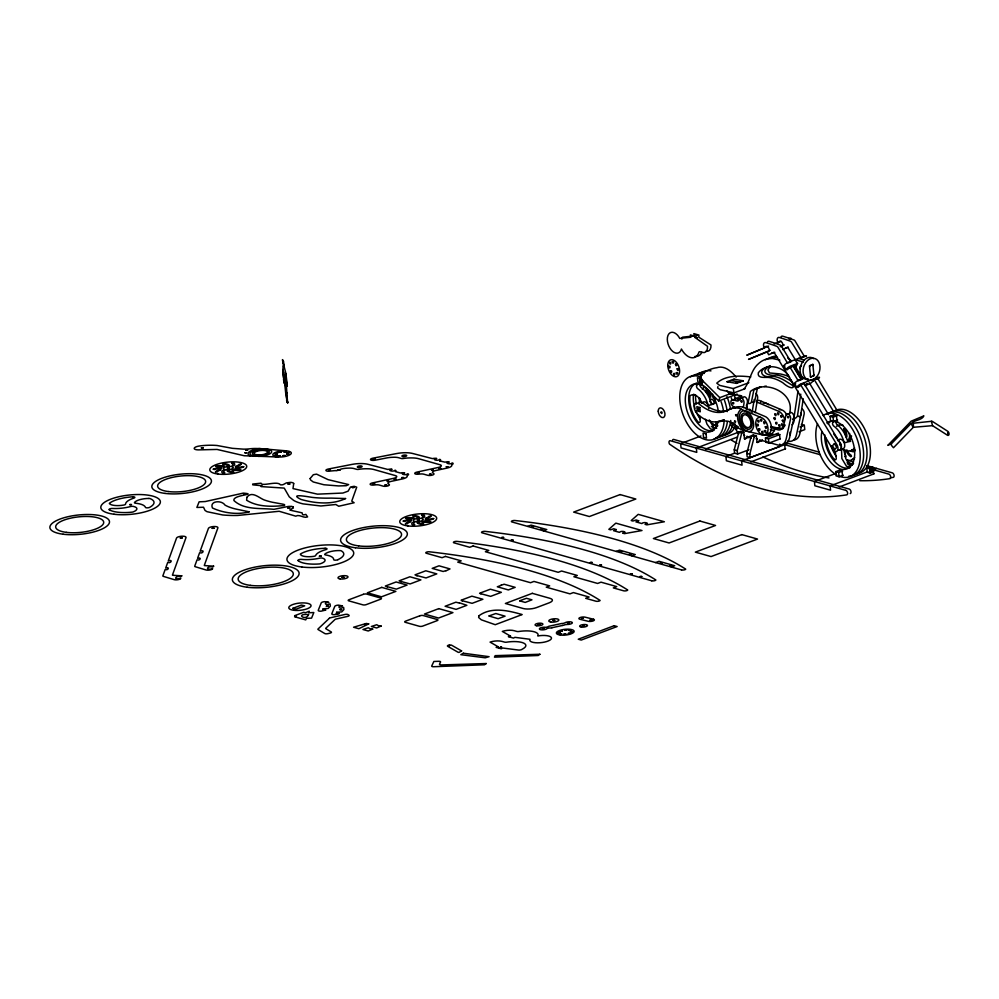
<?xml version="1.0" encoding="UTF-8"?>
<svg xmlns="http://www.w3.org/2000/svg" width="999" height="999" viewBox="0 0 999 999"><rect width="100%" height="100%" fill="white"/><g stroke="black" fill="none" stroke-linecap="round" stroke-linejoin="round"><path stroke-width="1.5" d="M283.641 364.598L282.729 360.951L284.003 367.57L283.566 361.401L282.467 359.615L282.617 361.064M286.626 400.512L286.738 399.45L287.712 403.034L286.076 396.528L283.216 370.08M387.412 586.725L396.328 589.135L407.105 585.077L396.103 581.967L385.339 586.026L387.3 586.975M401.211 581.53L410.127 583.94L420.904 579.882L409.902 576.773L399.138 580.831L401.099 581.78M416.995 575.874L415.035 574.837L425.811 570.779L436.8 573.888L426.036 577.946L417.107 575.624M459.303 603.059L455.869 602.197L450.549 604.208A1.973 0.637 -5.8 0 1 450.224 604.32L445.104 606.256L456.093 609.365L461.251 607.442A1.973 0.637 -5.8 0 1 461.538 607.317L466.87 605.307L459.415 602.809M462.3 601.036L461.126 600.224L466.246 598.276A1.973 0.637 -5.8 0 0 466.57 598.164L471.903 596.166L482.892 599.275L477.559 601.273A1.973 0.637 -5.8 0 0 477.272 601.398L472.115 603.334L462.412 600.774M480.894 593.731L490.609 596.366L495.754 594.43A1.973 0.637 -5.8 0 1 496.053 594.318L501.373 592.307L490.384 589.198L485.052 591.208A1.973 0.637 -5.8 0 1 484.727 591.321L479.607 593.256L480.844 593.893M838.648 450.162A4.795 2.872 69.4 0 0 841.27 448.364A4.795 2.872 69.4 0 0 840.296 443.369L803.945 383.329L800.536 384.615L799.387 386.101L798.738 385.676M285.427 374.213L287 386.288L287.262 385.452M715.534 398.613L713.623 404.033L709.24 405.282A2.398 1.436 69.4 0 1 707.529 403.259A20.255 12.138 69.4 0 0 697.839 388.798A2.398 1.436 69.4 0 1 696.54 386.426A2.398 1.436 69.4 0 1 697.302 384.528M851.573 435.964L849.649 441.371L845.266 442.632A2.398 1.436 69.4 0 1 843.556 440.609A20.255 12.138 69.4 0 0 833.865 426.136A2.398 1.436 69.4 0 1 832.567 423.776A2.398 1.436 69.4 0 1 833.328 421.865A23.514 14.086 69.4 0 1 837.649 421.578M714.297 398.064L713.573 398.551L713.024 397.402A7.867 4.708 69.4 0 0 712.599 394.218M846.066 449.987L846.165 450.724A9.778 5.857 69.4 0 0 850.811 456.743L851.51 456.218L850.948 455.082A7.867 4.708 69.4 0 1 847.202 450.249L847.115 450.062M287.175 386.201L286.701 383.179M844.654 450.162L845.778 458.716L849.774 464.797A2.398 1.436 69.4 0 0 850.886 465.272A23.514 14.086 69.4 0 0 852.284 465.034M287.163 385.239L286.925 386.138M737.15 394.068L718.731 401.011L701.91 384.39C693.943 374.9 709.727 368.581 716.745 367.719C724.6 365.06 731.63 371.578 736.176 377.135M700.998 375.424L701.086 378.221L702.959 381.044L719.779 397.664L718.731 401.011M798.026 390.996L793.98 417.619L792.632 419.293M800.761 394.143L797.389 416.346L795.704 418.032M803.271 398.776L800.674 415.484L799.462 416.72L797.627 415.971M789.285 414.135C796.253 393.306 765.721 378.958 750.424 391.446L748.026 403.234A5.007 2.997 69.4 0 1 747.277 404.383L746.59 404.77M743.281 407.642L744.005 403.309A3.596 2.148 69.4 0 0 742.382 398.763A3.596 2.148 69.4 0 0 739.485 399.188L738.985 400.149A4.795 2.872 69.4 0 1 736.837 400.911L732.966 399.8A3.609 2.16 69.4 0 0 730.918 401.998A3.609 2.16 69.4 0 0 732.891 406.218L734.465 407.355A4.795 2.872 69.4 0 1 735.077 407.879M746.216 409.24L747.414 402.023A3.596 2.148 69.4 0 0 745.791 397.477A3.596 2.148 69.4 0 0 742.894 397.902L742.732 398.251M752.072 412.45L754.233 399.45M755.244 412.612L757.642 398.164A3.596 2.148 69.4 0 0 755.793 393.431M286.663 400.686L287.325 402.21M794.667 418.131L794.08 420.841A11.576 6.943 69.4 0 1 792.02 424.8M748.963 449.737L737.574 454.033L734.59 453.184L734.253 449.812L738.748 432.18L740.821 431.406M737.574 454.033L737.225 450.649L741.733 433.029L743.793 432.242L744.467 438.848L747.876 437.562A3.596 2.148 69.4 0 0 749.787 436.313M779.794 444.068L780.032 446.316L750.137 457.579L747.152 456.743L746.802 453.359L751.31 435.739L753.371 434.952M750.137 457.579L749.787 454.208L754.295 436.575L756.355 435.801L757.03 442.395L760.439 441.108A3.596 2.148 69.4 0 0 762.349 439.86M286.588 400.112L287.587 401.898L286.688 392.445M699.762 380.132L701.66 374.213M700.037 381.568L701.086 378.221M700.761 383.004L701.81 379.67M701.91 384.39L702.959 381.044M445.954 570.854L450 568.918L439.011 565.809L432.192 568.381L443.181 571.49L445.941 570.616M501.173 585.252L504.12 584.228L515.172 587.35L511.788 588.598A1.973 0.637 -5.8 0 0 511.5 588.723L508.341 589.922L497.302 586.788L500.674 585.539A1.973 0.637 -5.8 0 0 500.961 585.414L501.161 585.014M810.464 375.911L810.526 376.985L811.463 376.685M812.961 365.584L812.849 364.46L811.962 364.797M849.649 433.404L849.487 434.103A7.867 4.708 69.4 0 1 848.526 439.435L849.537 440.971A9.778 5.857 69.4 0 0 850.873 436.301M283.654 365.684C281.156 368.281 285.789 389.51 283.753 381.206M717.931 386.513L717.619 387.937L720.279 389.71L733.953 392.894L745.279 388.611M562.325 625.474L563.886 625.174A2.398 0.774 -5.8 0 0 564.76 624.725L567.082 624.45A3.959 1.286 -5.8 0 0 572.052 623.276A3.959 1.286 -5.8 0 0 570.104 621.803A3.959 1.286 -5.8 0 0 564.947 622.827L563.099 623.463A2.398 0.774 -5.8 0 0 561.263 623.576L549.2 626.186A2.398 0.774 -5.8 0 0 548.014 626.785L545.916 627.347A3.959 1.286 -5.8 0 0 539.897 628.221A3.959 1.286 -5.8 0 0 542.095 629.882A3.959 1.286 -5.8 0 0 547.227 628.346L549.562 627.959A2.398 0.774 -5.8 0 0 551.71 627.834L551.935 627.759M699.962 378.771L700.611 377.56M551.947 627.722L562.325 625.499M733.104 379.545L734.752 379.345M737.337 383.104L735.714 383.254M891.358 443.806L891.42 445.367L893.481 447.739L913.348 427.285L913.411 423.214L931.355 421.303A2.398 1.436 69.4 0 1 932.454 421.453L947.714 431.268A2.273 1.361 69.4 0 1 949.038 434.178A2.273 1.361 69.4 0 1 947.364 435.177L932.542 425.661L913.348 427.285C906.755 419.73 921.528 421.84 923.85 415.871L911.163 421.191L887.811 445.367L891.358 443.806L911.113 423.451M795.029 367.357L796.802 365.384L793.393 366.67L800.299 378.072M803.945 383.329L799.675 385.577M836.975 410.214L817.582 378.184L814.173 379.47L813.024 380.956L812.212 380.057M816.72 379.158L817.582 378.184M789.235 368.007L787.237 369.755L786.026 369.53L783.74 365.759L784.764 364.635A3.209 0.762 -31.1 0 1 788.76 362.113L804.869 356.044A3.209 0.762 -31.1 0 1 806.118 356.581M786.026 369.53L787.037 368.406A3.209 0.762 -31.1 0 1 791.046 365.884L797.751 363.349M788.436 368.144L793.218 365.609L801.66 379.545L798.251 380.831L789.809 366.895M789.135 367.644L793.218 365.609M799.949 385.726L797.951 387.475L796.727 387.25L794.455 383.491L795.466 382.355A3.209 0.762 -31.1 0 1 799.475 379.832L803.508 378.321M796.727 387.25L797.751 386.126A3.209 0.762 -31.1 0 1 801.76 383.604L817.869 377.535A3.209 0.762 -31.1 0 1 819.105 378.084L818.094 379.208M854.657 451.411L854.457 451.56A9.778 5.857 69.4 0 1 850.436 450.736M770.329 366.458L767.919 369.93L769.467 372.939L779.894 373.901A78.234 46.878 69.4 0 1 787.974 376.198M757.492 439.023L756.143 438.786M287.225 401.81L285.539 384.677M760.501 402.26L761.675 401.411M758.141 388.087L757.242 388.873L754.844 400.674A5.007 2.997 69.4 0 1 754.095 401.81L753.009 402.235A4.97 2.972 69.4 0 1 752.16 402.073M795.778 366.258L794.967 367.033L795.778 366.783M769.929 366.009C758.453 372.127 768.993 376.536 776.498 375A55.494 33.254 69.4 0 1 789.847 380.319L792.557 382.13M780.656 346.616C785.726 346.965 780.768 337.337 778.009 342.857A3.821 2.285 69.4 0 1 777.259 338.898A3.821 2.285 69.4 0 1 779.345 337.487A327.098 196.004 69.4 0 1 790.521 341.246A2.398 1.436 69.4 0 1 791.683 342.32L801.173 357.992L804.582 356.705L795.092 341.034A2.398 1.436 69.4 0 0 793.93 339.96A327.098 196.004 69.4 0 0 782.754 336.201A3.821 2.285 69.4 0 0 780.756 337.325M774.774 352.322L771.615 353.122M782.679 349.613L787.324 347.327A2.398 1.436 69.4 0 1 787.574 347.24A2.398 1.436 69.4 0 1 788.223 348.014L795.491 360.027M788.411 347.177L785.414 348.151M791.52 367.12L792.557 366.358M805.157 385.726L810.813 383.191L813.586 380.594M789.198 339.235L791.096 338.336L788.785 338.449M761.138 349.338L746.777 355.194L768.606 346.041M758.803 387.724L760.763 386.975M761.588 349.151L762.836 348.651M774.2 343.931L781.193 341.296M770.366 350.237L748.526 359.39L767.332 351.823M780.144 346.541L784.34 344.967M750.798 376.935C739.51 375.599 725.586 375.112 716.77 383.141L719.617 385.377L733.291 388.549L748.875 382.679M719.779 397.664L731.106 393.394M726.66 390.746L729.832 393.881L732.105 393.032M717.757 421.94L720.042 421.079M719.804 421.491L724.2 419.88M700.961 435.976L680.631 443.643L681.068 447.927L696.765 452.372L696.328 448.089L738.448 432.217M705.481 449.088L737.437 437.038M527.672 526.398L531.081 525.112L546.778 529.557L543.369 530.844M780.369 438.798L768.88 443.119L765.896 442.282L765.459 437.999L778.383 433.129M765.459 437.999L768.443 438.836L779.932 434.515M800.024 426.935L804.332 425.312L804.769 429.595L799.025 431.755M837.587 419.942L833.491 421.491L830.506 420.641L830.082 416.358L834.165 414.822M734.64 453.171L725.923 456.456L726.36 460.739L742.057 465.184L741.62 460.889L788.099 443.381M830.082 416.358L833.054 417.207L837.15 415.659M750.773 461.9L785.626 448.763M616.171 551.423L619.58 550.137L635.277 554.582L631.868 555.869M843.206 475.237L839.11 476.785L836.126 475.936L835.688 471.653L839.784 470.117M836.2 473.276L814.422 481.481L814.859 485.764L830.556 490.209L830.119 485.926L867.881 471.69M835.688 471.653L838.673 472.502L842.769 470.954M866.807 467.957L870.216 466.67L873.201 467.52L873.626 471.803L870.216 473.089L867.232 472.24L866.807 467.957L869.779 468.806L873.201 467.52M872.239 470.054L876.598 468.406M870.004 470.941L873.413 469.655M839.272 486.925L874.125 473.788M655.594 562.574L659.003 561.288L674.712 565.734L671.303 567.02M757.354 388.261L753.833 390.159L751.435 401.96A5.007 2.997 69.4 0 1 750.686 403.097L749.6 403.521A4.97 2.972 69.4 0 1 748.326 403.159M741.221 409.128C734.477 414.335 738.261 425.337 743.431 430.457L762.774 434.977A9.291 5.569 69.4 0 0 767.981 427.947A9.291 5.569 69.4 0 0 761.001 417.482L745.416 410.889M723.214 420.204L721.178 420.654M770.129 365.996C756.38 369.505 761.038 378.983 773.089 376.286A55.494 33.254 69.4 0 1 786.438 381.606L793.868 386.263M744.705 435.626L743.793 435.239M758.653 387.812L760.102 387.45M744.093 388.961C750.137 381.606 750.724 370.03 758.628 363.561A50.05 29.995 69.4 0 1 762 361.039A53.983 32.355 69.4 0 1 767.244 358.928A53.983 32.355 69.4 0 1 770.654 357.642L777.484 357.367M764.16 386.438L766.258 386.064M734.003 408.104L734.927 408.029A48.589 29.121 69.4 0 1 739.235 408.266L748.239 412.45A10.914 6.543 69.4 0 1 753.683 424.175A10.914 6.543 69.4 0 1 748.888 431.63L746.103 430.844A10.914 6.543 69.4 0 1 739.322 419.143A10.914 6.543 69.4 0 1 744.055 410.701L745.092 410.839M775.811 356.081L774.063 356.356A53.983 32.355 69.4 0 0 770.554 357.567A50.05 29.995 69.4 0 0 768.818 358.466M728.071 381.431L727.197 381.743L727.959 381.905M742.394 381.168L743.281 380.806L742.507 380.694M284.49 450.761L286.176 450.824L260.227 448.601C256.431 448.314 242.857 452.048 250.137 456.118M850.624 441.421L848.675 441.346A2.398 1.436 69.4 0 1 846.965 439.323A20.255 12.138 69.4 0 0 837.274 424.862A2.398 1.436 69.4 0 1 836.263 420.941M260.227 448.601L256.069 448.501A15.822 5.12 -5.8 0 0 249.538 448.838A15.297 4.958 -5.8 0 1 243.169 449.125L232.392 448.326L217.07 445.492A30.245 9.79 -5.8 0 0 200.961 445.779L198.227 446.216A5.957 1.936 -5.8 0 0 194.243 448.663A5.957 1.936 -5.8 0 0 199.725 449.85L217.033 449.438L244.243 455.744L277.984 456.993M801.498 365.684L799.774 367.22L799.962 368.643M256.031 456.306L254.233 456.106A10.914 3.534 -5.8 0 1 255.432 450.099A10.914 3.534 -5.8 0 1 271.616 451.248A10.914 3.534 -5.8 0 1 258.029 456.368M729.832 393.881L740.796 395.629A2.697 1.623 69.4 0 1 741.533 396.853L741.77 397.839M291.621 506.468L289.86 506.368A5.007 1.623 -5.8 0 0 287.862 506.53L273.926 509.328C260.639 507.892 244.555 510.314 233.966 500.599C232.043 494.78 258.691 494.455 243.269 493.119L205.27 501.548L199.126 501.835L196.865 507.455L203.521 507.242L205.032 510.439L207.005 511.688L222.652 514.96A53.983 17.483 -5.8 0 0 231.219 515.447A50.05 16.209 -5.8 0 0 237.799 515.434L279.146 511.276L295.754 516.158C299.525 513.873 303.634 518.643 307.63 516.895L305.831 514.398C302.959 515.134 302.472 515.209 302.135 512.862L289.935 510.127A2.697 0.874 -5.8 0 1 290.122 509.64L293.344 508.029L292.894 506.83M765.546 403.134L764.51 402.984A10.914 6.543 69.4 0 0 763.224 403.196M713.648 404.133L712.649 403.996A2.398 1.436 69.4 0 1 710.938 401.973A20.255 12.138 69.4 0 0 701.248 387.512A2.398 1.436 69.4 0 1 699.962 384.265M781.106 409.715L780.281 409.602A9.291 5.569 69.4 0 0 779.195 409.777M760.651 417.432L759.827 417.307A9.291 5.569 69.4 0 0 755.793 424.513A9.291 5.569 69.4 0 0 761.575 434.478L762.175 434.727M749.924 411.014C751.423 411.226 749.262 407.654 749.238 410.114M730.594 380.494L739.872 382.105M783.74 365.759L784.964 365.984M794.455 383.491L795.679 383.703M737.412 428.309L733.503 427.485A3.596 2.148 69.4 0 1 730.706 422.315M770.916 426.486L778.333 428.209M810.326 365.422L809.552 366.87M798.526 358.429L804.083 360.002M803.458 362.075L795.117 359.715L797.402 363.648L795.104 366.034L802.834 378.821M833.491 415.072L836.475 415.921L836.9 420.204M801.348 424.463L804.332 425.312M770.928 427.472L776.635 429.095M770.379 429.57L774.662 430.781M776.585 433.803L779.57 434.64L780.007 438.923M766.408 432.942L769.267 433.753A14.111 8.454 69.4 0 0 772.826 433.828M762.999 434.228L765.858 435.04A14.111 8.454 69.4 0 0 770.941 434.328A16.246 9.728 69.4 0 0 773.638 431.343A14.086 8.442 69.4 0 0 774.275 429.795A2.16 1.286 69.4 0 1 775.399 429.095L777.996 429.832A8.891 5.332 69.4 0 0 781.792 428.658A11.576 6.943 69.4 0 0 783.853 424.7L785.926 415.222A3.596 2.148 69.4 0 1 788.848 414.335A3.596 2.148 69.4 0 1 790.521 419.13L786.225 438.711A15.734 9.428 69.4 0 1 777.672 444.955L759.727 439.872L758.94 441.146A3.596 2.148 69.4 0 1 757.03 442.395M734.24 428.146L737.1 428.958M785.251 442.569L819.305 452.197M847.527 460.189L853.471 461.863M866.608 465.584L892.282 472.839A2.398 1.436 69.4 0 1 894.018 475.112A2.398 1.436 69.4 0 1 893.293 477.36A466.87 279.77 69.4 0 1 890.346 477.772M740.671 431.456L743.793 432.242M753.234 435.015L756.355 435.801M717.831 425.761L713.436 424.513A2.398 1.436 69.4 0 0 712.824 424.525M820.341 454.745L784.69 444.667L785.127 448.951M847.09 462.312L853.034 463.986M738.748 432.18L741.733 433.029M751.31 435.739L754.295 436.575M839.098 470.367L842.082 471.216L842.519 475.499M734.253 449.812L737.225 450.649M746.802 453.359L749.787 454.208M740.259 399.625L736.375 398.526A3.609 2.16 69.4 0 0 734.39 400.087M779.844 360.139L772.414 358.491L767.244 358.928A50.05 29.995 69.4 0 0 765.409 359.752M765.883 403.184L767.294 403.771M756.28 401.848L778.046 411.051A9.291 5.569 69.4 0 1 784.739 419.78M743.468 430.494L740.534 429.17A15.822 9.478 69.4 0 1 736.238 425.949A15.297 9.166 69.4 0 0 732.03 422.889C725.474 418.618 718.568 423.027 711.738 421.665A39.023 23.377 69.4 0 1 697.577 414.11L695.828 411.988A5.957 3.571 69.4 0 1 694.63 404.77A5.957 3.571 69.4 0 1 699.163 404.046A58.292 34.928 69.4 0 0 703.608 407.355A49.888 29.895 69.4 0 0 729.295 409.215A48.589 29.121 69.4 0 1 734.09 408.079M787.736 358.067L791.495 360.864M813.099 376.074L813.873 374.625M767.669 404.033L768.693 404.745M284.166 367.495L283.216 365.834M833.778 434.115L837.437 439.135M284.053 379.795L286.363 383.129L285.214 372.215M737.712 426.348C735.576 425.324 738.024 429.67 738.036 426.998M285.402 374.2L286.039 373.926L284.153 366.633M283.941 380.082L282.729 370.567M284.166 383.017L283.504 379.433M844.879 456.555L845.778 456.93L845.728 455.681A7.867 4.708 69.4 0 1 844.093 450.961M789.66 377.585C784.24 366.396 766.27 362.287 758.328 372.777C756.93 379.158 766.058 376.798 769.68 377.572A55.494 33.254 69.4 0 1 783.016 382.892C789.635 388.861 797.864 390.946 790.721 379.508M814.173 379.47L833.566 411.501M809.227 382.717L828.621 414.747M800.536 384.615L836.887 444.655A4.795 2.872 69.4 0 1 837.237 450.936A4.795 2.872 69.4 0 1 832.754 449.25L774.587 353.159A2.398 1.436 69.4 0 0 773.938 352.385A2.398 1.436 69.4 0 0 773.688 352.46L768.718 354.782L767.02 351.748C772.127 352.098 767.145 342.482 764.372 348.002A3.821 2.285 69.4 0 1 763.611 344.043A3.821 2.285 69.4 0 1 765.709 342.62A327.098 196.004 69.4 0 1 776.885 346.378A2.398 1.436 69.4 0 1 778.046 347.452L787.537 363.137L790.946 361.85L781.455 346.166A2.398 1.436 69.4 0 0 780.294 345.105A327.098 196.004 69.4 0 0 769.118 341.346A3.821 2.285 69.4 0 0 767.369 341.958M806.917 379.245L808.116 381.231L807.854 378.658M854.657 450.399L853.833 449.75A7.867 4.708 69.4 0 1 851.71 449.65M751.423 438.124L747.002 436.301L746.378 437.599A3.596 2.148 69.4 0 1 744.467 438.848M709.24 419.917L713.748 427.447A2.398 1.436 69.4 0 0 714.859 427.922A23.514 14.086 69.4 0 0 716.258 427.684M738.761 433.841L737.424 432.005A7.193 4.308 69.4 0 1 735.289 424.125M287.138 383.803L285.939 373.988M287.5 401.698L287.724 402.709M931.355 421.303L932.542 425.661M705.356 419.23L706.955 424.063L710.339 428.733A2.398 1.436 69.4 0 0 711.45 429.208A23.514 14.086 69.4 0 0 716.545 426.935M733.291 388.549L733.953 392.894M286.251 382.879L286.875 392.994M873.626 473.976L873.188 469.692L888.873 474.125A2.398 1.436 69.4 0 1 890.609 476.398A2.398 1.436 69.4 0 1 889.884 478.646A466.87 279.77 69.4 0 1 859.714 480.706M871.49 468.156L871.927 472.44M869.779 468.806L870.216 473.089M833.054 417.207L833.491 421.491M838.673 472.502L839.11 476.785M789.947 432.217L790.234 435.077M768.443 438.836L768.88 443.119M729.02 409.902A49.888 29.895 69.4 0 1 707.017 406.069A58.292 34.928 69.4 0 1 702.572 402.759A5.957 3.571 69.4 0 0 698.438 402.772M730.906 409.028A49.888 29.895 69.4 0 0 732.704 407.929A48.589 29.121 69.4 0 1 737.499 406.805L738.336 406.743A48.589 29.121 69.4 0 1 742.644 406.993L764.41 416.196A9.291 5.569 69.4 0 1 771.39 426.66A9.291 5.569 69.4 0 1 766.183 433.691M730.756 420.479A33.541 20.092 69.4 0 1 716.221 437.55M693.918 375.674A33.541 20.092 69.4 0 1 696.191 374.313M697.414 373.826A33.541 20.092 69.4 0 1 704.158 373.464M726.922 396.578A33.541 20.092 69.4 0 1 730.456 409.091M700.012 418.681A23.514 14.086 69.4 0 1 695.716 410.564M694.954 408.366A23.514 14.086 69.4 0 1 693.381 395.279A2.398 1.436 69.4 0 1 693.83 394.168M727.347 421.765A33.541 20.092 69.4 0 1 714.173 438.761M690.509 376.96A33.541 20.092 69.4 0 1 702.172 375.087M724.462 400.324A33.541 20.092 69.4 0 1 727.222 411.638M697.277 384.603A23.514 14.086 69.4 0 1 700.062 384.128M699.4 415.659A20.255 12.138 69.4 0 0 700.124 420.142A2.398 1.436 69.4 0 1 699.662 422.34A2.398 1.436 69.4 0 1 697.851 421.69A23.514 14.086 69.4 0 1 689.909 396.541A2.398 1.436 69.4 0 1 690.421 395.442C695.029 392.682 699.662 397.902 701.41 401.785A2.398 1.436 69.4 0 1 701.785 403.259M718.181 411.026A2.398 1.436 69.4 0 1 718.681 410.714M733.441 423.201A33.541 20.092 69.4 0 1 719.642 436.263M697.327 374.388A33.541 20.092 69.4 0 1 704.77 371.915M731.28 397.752A33.541 20.092 69.4 0 1 732.117 400.249M716.758 428.221A25.212 15.11 69.4 0 1 711.338 426.448M696.465 404.133A25.212 15.11 69.4 0 1 695.529 394.88M709.952 399.6A5.07 3.034 69.4 0 1 715.084 403.134M709.615 401.323A5.07 3.034 69.4 0 1 710.239 401.923M710.801 402.659A5.07 3.034 69.4 0 1 711.675 404.42M702.347 403.221A5.07 3.034 69.4 0 1 706.206 402.609A5.07 3.034 69.4 0 1 708.741 408.516M724.163 420.192A33.541 20.092 69.4 0 1 701.56 438.074A33.541 20.092 69.4 0 1 679.757 397.664A33.541 20.092 69.4 0 1 700.936 377.135M721.053 401.61A33.541 20.092 69.4 0 1 723.638 411.663M718.169 421.341A25.212 15.11 69.4 0 1 692.207 421.74A25.212 15.11 69.4 0 1 692.956 384.403A25.212 15.11 69.4 0 1 718.368 411.451M713.935 430.369A25.212 15.11 69.4 0 1 691.033 411.426A25.212 15.11 69.4 0 1 696.827 382.942M718.506 421.553A18.569 11.126 69.4 0 1 716.32 421.903M700.037 400.649A18.569 11.126 69.4 0 1 699.912 398.389M702.347 389.298A18.569 11.126 69.4 0 1 703.97 387.649M735.002 426.948A33.541 20.092 69.4 0 1 724.4 434.902M700.736 373.102A33.541 20.092 69.4 0 1 710.976 370.891M733.741 394.018A33.541 20.092 69.4 0 1 735.526 398.963M716.945 426.173A25.212 15.11 69.4 0 1 709.44 421.016M699.874 402.847A25.212 15.11 69.4 0 1 699.088 398.126M700.536 385.726A25.212 15.11 69.4 0 1 701.598 383.641M786.912 415.084A9.291 5.569 69.4 0 0 781.455 409.765L759.702 400.562A48.589 29.121 69.4 0 0 757.092 400.299M783.878 427.21A9.291 5.569 69.4 0 1 779.819 428.559M784.902 424.737A9.291 5.569 69.4 0 1 784.49 426.098M734.165 399.825A3.959 2.373 69.4 0 1 738.273 399.812M737.512 399.013A3.959 2.373 69.4 0 1 741.383 398.114M701.86 352.235A13.849 8.292 69.4 0 1 701.623 352.709A15.996 9.59 69.4 0 1 695.004 356.406M681.88 339.136A2.398 1.436 69.4 0 1 682.804 337.138L694.38 335.926L693.818 333.604L698.913 335.052L698.801 337.175L710.988 344.98A8.654 5.182 69.4 0 1 706.106 351.149M823.126 415.584A33.541 20.092 69.4 0 1 858.553 443.643A33.541 20.092 69.4 0 1 839.035 476.098M836.862 475.037A33.541 20.092 69.4 0 1 817.507 423.726M826.822 422.964A25.212 15.11 69.4 0 1 853.346 443.656A25.212 15.11 69.4 0 1 839.322 468.668A25.212 15.11 69.4 0 1 821.815 431.893M826.535 414.298A33.541 20.092 69.4 0 1 860.501 437.662A33.541 20.092 69.4 0 1 848.85 476.173M849.962 467.719A25.212 15.11 69.4 0 1 832.791 459.378A25.212 15.11 69.4 0 1 824.737 434.79M828.021 423.913A25.212 15.11 69.4 0 1 830.231 421.678M854.682 457.505A18.569 11.126 69.4 0 1 846.603 460.189M836.588 426.273A18.569 11.126 69.4 0 1 843.044 425.249M854.532 458.891A18.569 11.126 69.4 0 1 852.347 459.24M855.231 450.149A9.778 5.857 69.4 0 1 853.845 449.45M853.596 463.199A23.514 14.086 69.4 0 1 847.477 466.558A2.398 1.436 69.4 0 1 846.365 466.083L841.857 458.553L841.533 450.237A2.398 1.436 69.4 0 1 843.144 449.587A20.255 12.138 69.4 0 0 854.207 448.376A2.398 1.436 69.4 0 1 854.707 448.064M833.94 459.053A23.514 14.086 69.4 0 1 825.923 438.086M837.637 439.61A2.398 1.436 69.4 0 1 837.761 440.109M835.339 451.548A20.255 12.138 69.4 0 0 836.151 457.492A2.398 1.436 69.4 0 1 835.688 459.677A2.398 1.436 69.4 0 1 833.878 459.041M829.944 413.012A33.541 20.092 69.4 0 1 863.523 435.352A33.541 20.092 69.4 0 1 853.608 474.812M836.038 456.019A23.514 14.086 69.4 0 1 830.981 445.704M854.495 449.325A20.255 12.138 69.4 0 1 851.685 449.812M850.411 466.908A25.212 15.11 69.4 0 1 848.313 466.708M833.353 411.738A33.541 20.092 69.4 0 1 866.932 434.066A33.541 20.092 69.4 0 1 857.017 473.538M850.649 465.159A25.212 15.11 69.4 0 1 847.377 463.798M837.524 440.509A5.07 3.034 69.4 0 1 841.333 446.228A5.07 3.034 69.4 0 1 838.486 450.062M839.585 444.105A3.222 1.923 69.4 0 1 840.009 445.279M838.723 439.96A5.07 3.034 69.4 0 1 844.292 443.044A5.07 3.034 69.4 0 1 841.895 448.776M807.991 379.358A11.214 8.204 -74.2 0 1 800.661 366.208A11.214 8.204 -74.2 0 1 813.76 358.691M777.684 428.509A14.086 8.442 69.4 0 1 777.497 429.046M778.009 427.972A2.16 1.286 69.4 0 1 778.808 427.809L781.418 428.546A8.891 5.332 69.4 0 0 782.854 428.683M789.335 413.936A3.596 2.148 69.4 0 1 792.257 413.062A3.596 2.148 69.4 0 1 793.93 417.857L789.635 437.425A15.734 9.428 69.4 0 1 783.416 443.943M801.747 408.741A3.596 2.148 69.4 0 1 804.158 413.998L799.862 433.578A15.734 9.428 69.4 0 1 793.643 440.084M784.502 425.936A2.16 1.286 69.4 0 1 784.64 425.636M800.686 413.236A3.596 2.148 69.4 0 1 800.748 415.284L796.453 434.865A15.734 9.428 69.4 0 1 787.899 441.096M746.365 405.482A4.795 2.872 69.4 0 1 747.24 409.89M741.146 398.139A3.609 2.16 69.4 0 1 741.907 396.166M850.224 493.593A2.398 1.436 69.4 0 0 850.948 491.346A2.398 1.436 69.4 0 0 849.212 489.073L673.776 439.46A2.398 1.436 69.4 0 0 672.539 440.184M715.609 423.951A2.398 1.436 69.4 0 1 716.845 423.226M828.97 477.934A466.87 279.77 69.4 0 1 762.874 456.93M736.962 443.381A466.87 279.77 69.4 0 1 731.518 440.159M291.783 506.493A5.007 1.623 -5.8 0 1 293.057 506.855M310.165 478.521L310.489 479.895L313.224 481.955L323.901 484.752L338.649 485.939L346.178 485.714L348.651 484.59L328.072 479.632L316.583 474.138L313.324 474.712L310.165 478.521M249.101 511.825C237.962 515.009 223.202 513.049 212.437 507.979C209.253 500.699 221.803 499.95 224.95 505.044A55.494 17.982 -5.8 0 0 236.838 509.265L249.101 511.825M705.519 390.497L706.081 391.72A7.867 4.708 69.4 0 1 709.827 396.553L710.651 397.227L710.863 396.079A9.778 5.857 69.4 0 0 706.206 390.06L705.519 390.497M498.264 646.828L496.116 647.34L501.223 648.788L502.647 648.014L518.369 650.037A2.398 0.774 -5.8 0 0 521.678 649.525L523.164 648.663A15.996 5.182 -5.8 0 0 523.763 643.131A15.996 5.182 -5.8 0 0 509.015 641.857A13.849 4.483 -5.8 0 0 506.843 642.157A2.398 0.774 -5.8 0 1 504.532 642.107L501.923 641.383A8.654 2.81 -5.8 0 0 490.072 642.107L498.264 646.828M510.514 636.138L508.366 636.663L513.474 638.099L514.897 637.337L530.057 639.285A10.914 3.534 -5.8 0 0 539.947 642.744A10.914 3.534 -5.8 0 0 551.436 637.799A10.914 3.534 -5.8 0 0 537.749 635.976A15.996 5.182 -5.8 0 0 521.278 631.168A13.849 4.483 -5.8 0 0 519.093 631.468A2.398 0.774 -5.8 0 1 516.783 631.43L514.173 630.694A8.654 2.81 -5.8 0 0 502.322 631.418L510.514 636.138M843.718 428.883L843.918 429.757A7.867 4.708 69.4 0 1 845.641 436.039L846.19 437.187L846.915 436.688A9.778 5.857 69.4 0 0 844.767 428.871L843.718 428.883M694.929 337.437L707.517 346.291A8.654 5.182 69.4 0 1 702.634 352.46L700.037 351.723A2.398 1.436 69.4 0 0 698.776 352.51A13.849 8.292 69.4 0 1 698.164 354.021A15.996 9.59 69.4 0 1 681.43 349.026A10.914 6.543 69.4 0 1 671.253 349.95A10.914 6.543 69.4 0 1 668.731 334.053A10.914 6.543 69.4 0 1 679.745 338.399L690.908 337.237L690.346 334.915L695.441 336.351L694.929 337.437M224.663 472.902L222.952 473.276A9.778 3.172 -5.8 0 1 222.54 470.604L224.375 470.541A7.867 2.547 -5.8 0 0 224.55 472.789L224.65 472.964M414.61 524.787L412.912 525.162A9.778 3.172 -5.8 0 1 412.5 522.489L414.26 522.577A7.867 2.547 -5.8 0 0 414.51 524.687L414.61 524.787M181.768 575.824L180.844 576.81C176.061 574.937 172.09 580.531 180.782 578.396A3.821 1.236 -5.8 0 1 178.109 579.657A3.821 1.236 -5.8 0 1 174.151 579.645L163.361 576.373A2.398 0.774 -5.8 0 1 162.862 575.849L165.147 569.542C168.406 570.829 170.067 566.308 165.697 568.031L167.72 562.425C171.079 563.861 173.227 559.04 168.282 560.901L176.548 538.049A4.795 1.548 -5.8 0 1 181.868 536.213A4.795 1.548 -5.8 0 1 186.014 537.574L172.49 574.924A2.398 0.774 -5.8 0 0 172.615 575.262A2.398 0.774 -5.8 0 0 173.002 575.299L181.768 575.824M213.636 566.158L212.712 567.132C207.929 565.234 203.958 570.879 212.65 568.718A3.821 1.236 -5.8 0 1 209.977 569.992A3.821 1.236 -5.8 0 1 206.019 569.979L195.23 566.708A2.398 0.774 -5.8 0 1 194.73 566.171L197.015 559.865C200.25 561.176 201.935 556.593 197.565 558.366L199.6 552.747C202.984 554.158 205.182 549.3 200.15 551.223L208.429 528.384A4.795 1.548 -5.8 0 1 213.736 526.535A4.795 1.548 -5.8 0 1 217.894 527.897L204.358 565.247A2.398 0.774 -5.8 0 0 204.483 565.596A2.398 0.774 -5.8 0 0 204.87 565.621L213.636 566.158M340.272 469.83L336.076 470.766A2.398 0.774 -5.8 0 0 335.339 470.591L330.557 471.041A3.596 1.161 -5.8 0 1 326.061 470.691A3.596 1.161 -5.8 0 1 328.384 469.018L351.898 464.423A15.734 5.095 -5.8 0 1 368.456 464.423L387.824 469.468A3.596 1.161 -5.8 0 1 392.132 469.343C385.951 470.029 393.506 472.402 395.104 470.192A3.596 1.161 -5.8 0 1 395.367 471.59L400.387 473.014A3.596 1.161 -5.8 0 1 404.682 472.902C398.501 473.563 406.056 476.011 407.667 473.738A3.596 1.161 -5.8 0 1 407.43 475.387L407.08 475.786A7.193 2.335 -5.8 0 1 402.659 478.883L390.896 481.431A4.795 1.548 -5.8 0 0 388.211 483.728L389.135 484.365A3.609 1.174 -5.8 0 1 387.724 485.951A3.609 1.174 -5.8 0 1 383.117 486.138L379.258 485.039A4.795 1.548 -5.8 0 0 375.849 484.827L374.338 484.99A3.596 1.161 -5.8 0 1 370.279 484.515A3.596 1.161 -5.8 0 1 372.44 482.917L393.731 478.309A4.795 1.548 -5.8 0 0 395.604 475.661L374.2 469.605A14.111 4.57 -5.8 0 0 367.12 468.768A16.246 5.257 -5.8 0 0 360.964 469.043A14.086 4.558 -5.8 0 0 358.741 469.355A2.16 0.699 -5.8 0 1 356.655 469.318L354.058 468.581A8.891 2.885 -5.8 0 0 348.201 468.131A11.576 3.746 -5.8 0 0 341.945 468.818L340.197 469.393A2.398 0.774 -5.8 0 0 340.234 469.755L340.272 469.83M308.566 614.572C305.744 621.728 294.493 613.261 308.566 614.572M660.988 412.237C661.525 415.771 663.124 410.989 660.988 412.237M668.781 366.433C669.417 370.716 671.378 364.935 668.781 366.433M669.58 362.55C670.217 366.833 672.152 361.039 669.58 362.55M670.429 371.016C671.028 375.274 673.076 369.543 670.429 371.016M672.339 361.626C672.939 365.884 674.987 360.177 672.339 361.626M673.563 373.601C674.2 377.884 676.136 372.103 673.563 373.601M675.474 364.21C676.061 368.469 678.121 362.762 675.474 364.21M676.335 372.689C676.972 376.973 678.908 371.178 676.335 372.689M677.122 368.793C677.759 373.077 679.707 367.295 677.122 368.793M696.315 335.164L696.84 335.839L696.34 335.102M696.553 337.45L697.077 338.124L696.553 337.45M697.951 408.716C698.401 412.2 700.187 407.567 697.951 408.716M732.692 402.697C733.154 406.181 734.914 401.523 732.692 402.697M732.429 423.564C732.916 427.06 734.615 422.377 732.429 423.564M734.515 421.178C734.964 424.662 736.75 420.017 734.515 421.178M735.576 414.735C736.076 418.244 737.761 413.549 735.576 414.735M741.058 401.011C741.52 404.495 743.281 399.85 741.058 401.011M756.967 424.413C757.629 428.846 759.627 422.864 756.967 424.413M757.754 420.554C758.416 424.975 760.414 418.993 757.754 420.554M758.616 428.971C759.277 433.404 761.275 427.422 758.616 428.971M760.514 419.63C761.176 424.051 763.174 418.082 760.514 419.63M761.725 431.556C762.387 435.976 764.385 429.995 761.725 431.556M763.623 422.215C764.247 426.61 766.345 420.691 763.623 422.215M764.485 430.631C765.147 435.064 767.145 429.083 764.485 430.631M765.271 426.773C765.933 431.193 767.931 425.212 765.271 426.773M774.013 417.994C774.675 422.415 776.673 416.446 774.013 417.994M774.799 414.123C775.461 418.544 777.459 412.575 774.799 414.123M775.661 422.552C776.273 426.935 778.396 421.054 775.661 422.552M777.559 413.211C778.221 417.632 780.219 411.65 777.559 413.211M778.77 425.124C779.432 429.545 781.43 423.576 778.77 425.124M780.669 415.784C781.33 420.204 783.328 414.235 780.669 415.784M781.53 424.213C782.192 428.633 784.19 422.664 781.53 424.213M782.317 420.342C782.979 424.762 784.977 418.793 782.317 420.342M787.612 416.67C788.061 420.142 789.859 415.522 787.612 416.67M947.651 433.191L948.251 433.966L947.676 433.116M296.216 616.096L294.593 616.745L305.719 619.892L306.456 618.331L311.563 618.131L313.823 612.524L308.654 612.787L309.203 611.238L305.607 612.699L303.621 612.312L294.643 615.684L296.216 616.096M439.772 460.926L444.98 462.162A3.596 1.161 -5.8 0 1 449.275 462.05C443.106 462.674 450.624 465.209 452.26 462.899A3.596 1.161 -5.8 0 1 452.023 464.535L451.673 464.935A7.193 2.335 -5.8 0 1 447.252 468.032L435.489 470.579A4.795 1.548 -5.8 0 0 432.804 472.889L433.728 473.526A3.609 1.174 -5.8 0 1 432.317 475.099A3.609 1.174 -5.8 0 1 427.709 475.299L423.851 474.2A4.795 1.548 -5.8 0 0 420.442 473.976L418.931 474.138A3.596 1.161 -5.8 0 1 414.872 473.676A3.596 1.161 -5.8 0 1 417.033 472.077L438.324 467.457A4.795 1.548 -5.8 0 0 440.197 464.81L418.793 458.753A14.111 4.57 -5.8 0 0 411.713 457.917A16.246 5.257 -5.8 0 0 405.557 458.204A14.086 4.558 -5.8 0 0 403.334 458.504A2.16 0.699 -5.8 0 1 401.248 458.466L398.651 457.729A8.891 2.885 -5.8 0 0 392.794 457.292A11.576 3.746 -5.8 0 0 386.538 457.979L375.149 460.202A3.596 1.161 -5.8 0 1 370.654 459.852A3.596 1.161 -5.8 0 1 372.977 458.166L396.491 453.583A15.734 5.095 -5.8 0 1 413.049 453.583L432.417 458.616A3.596 1.161 -5.8 0 1 436.713 458.504C430.569 459.14 438.049 461.638 439.697 459.34A3.596 1.161 -5.8 0 1 439.96 460.751L439.772 460.926M215.609 466.383L216.696 466.645A7.867 2.547 -5.8 0 1 222.989 466.658L224.363 466.096A9.778 3.172 -5.8 0 0 216.408 466.058L215.609 466.383M222.889 464.011L223.401 464.298A7.867 2.547 -5.8 0 1 227.447 465.609L229.32 465.347A9.778 3.172 -5.8 0 0 224.263 463.661L222.889 464.011M231.868 463.211L231.955 463.399A7.867 2.547 -5.8 0 1 232.205 465.509L233.966 465.584A9.778 3.172 -5.8 0 0 233.654 462.962L231.868 463.211M233.629 472.102L232.243 472.527A9.778 3.172 -5.8 0 1 227.21 470.891L229.071 470.579A7.867 2.547 -5.8 0 0 233.104 471.89L233.629 472.102M243.719 466.695L243.444 466.958A9.778 3.172 -5.8 0 1 235.814 468.568L234.952 468.281L235.964 467.932A7.855 2.547 -5.8 0 0 242.095 466.633L243.719 466.695M405.569 518.281L406.655 518.531A7.867 2.547 -5.8 0 1 412.949 518.543L414.185 517.957A9.778 3.172 -5.8 0 0 406.368 517.944L405.569 518.281M412.849 515.896L413.361 516.183A7.867 2.547 -5.8 0 1 417.407 517.494L419.255 517.182A9.778 3.172 -5.8 0 0 414.223 515.546L412.899 515.834M421.815 515.097L421.915 515.284A7.867 2.547 -5.8 0 1 422.165 517.395L423.926 517.47A9.778 3.172 -5.8 0 0 423.613 514.847L421.815 515.097M423.588 524L422.202 524.413A9.778 3.172 -5.8 0 1 417.17 522.789L418.956 522.415A7.867 2.547 -5.8 0 0 423.064 523.788L423.588 524M433.678 518.581L433.529 518.781A9.778 3.172 -5.8 0 1 425.774 520.454L424.9 520.167L425.924 519.817A7.855 2.547 -5.8 0 0 432.055 518.531L433.678 518.581M488.998 616.008L498.151 618.706L505.069 616.171L495.804 613.523L489.123 615.896M215.534 471.965L217.42 471.903A7.867 2.547 -5.8 0 1 221.054 469.792L220.055 469.355A9.778 3.172 -5.8 0 0 215.534 471.965M240.984 464.148L240.971 464.21A9.778 3.172 -5.8 0 1 236.463 466.833L235.464 466.396A7.867 2.547 -5.8 0 0 239.098 464.285L240.984 464.148M405.494 523.863L407.367 523.788A7.867 2.547 -5.8 0 1 411.001 521.678L410.002 521.241A9.778 3.172 -5.8 0 0 405.494 523.863M430.944 516.046L430.931 516.108A9.778 3.172 -5.8 0 1 426.411 518.731L425.412 518.281A7.867 2.547 -5.8 0 0 429.046 516.183L430.944 516.046M486.201 663.536L484.478 664.785L433.703 666.72A2.398 0.774 -5.8 0 1 431.73 665.996L433.866 661.475L438.573 661.301A2.398 0.774 -5.8 0 1 440.547 662.012L439.51 664.198A2.398 0.774 -5.8 0 0 441.483 664.922L486.201 663.536M539.897 654.258L538.174 655.506L494.455 657.167L495.179 655.644L539.897 654.258M292.744 608.379L296.141 609.178L304.695 605.831L301.386 605.069L292.744 608.379M368.693 623.913L358.841 628.721L353.571 627.222L366.296 623.463L368.693 623.913M519.642 600.849L525.212 602.422L531.943 599.825L526.448 598.301L519.692 600.786M243.681 494.093L245.542 494.043L243.681 494.093M287.862 507.992L289.747 507.929L287.862 507.992M293.681 483.678L292.994 488.586L317.482 494.155L342.919 493.044L348.102 491.158L350.549 486.975L354.158 486.313L356.73 487.175L351.76 501.086L354.133 502.747L338.736 506.243L335.839 504.507L320.891 505.981L302.997 503.871A53.983 17.483 -5.8 0 1 297.065 502.022A50.05 16.209 -5.8 0 1 293.644 500.399L289.273 496.865L284.24 488.099L261.089 486.588L262.088 485.764L252.772 484.84L252.672 484.065L261.014 483.191C261.763 486.938 277.397 480.344 280.494 484.852L281.943 484.852A2.697 0.874 -5.8 0 0 283.304 484.552L286.376 482.904L290.16 482.392A4.97 1.611 -5.8 0 1 291.895 482.517L293.119 482.892A5.007 1.623 -5.8 0 1 293.681 483.466L293.681 483.678M221.578 467.844L220.554 468.256A7.867 2.547 -5.8 0 0 214.41 469.542L213.074 469.23A9.778 3.172 -5.8 0 1 220.692 467.619L221.578 467.844M231.955 469.855L232.28 470.117A9.778 3.172 -5.8 0 0 240.097 470.129L240.896 469.705L239.81 469.542A7.867 2.547 -5.8 0 1 233.516 469.53L232.018 469.792M345.567 498.538C331.968 505.044 315.284 503.471 301.036 499.438C287.6 492.819 309.578 497.052 312.4 497.402A55.494 17.982 -5.8 0 0 331.094 498.101L345.567 498.538M411.538 519.73L410.502 520.142A7.867 2.547 -5.8 0 0 404.37 521.441L403.022 521.116A9.778 3.172 -5.8 0 1 410.651 519.505L411.513 519.792M421.915 521.74L422.24 522.015A9.778 3.172 -5.8 0 0 430.057 522.027L430.869 521.653L429.77 521.428A7.867 2.547 -5.8 0 1 423.476 521.428L421.915 521.74M727.197 381.743L736.463 383.391L743.281 380.819L734.003 379.208L727.172 381.768M805.681 384.652L807.304 383.741L805.731 384.578M323.164 608.778L322.752 610.202L325.824 610.039L320.979 611.201A3.209 1.036 -5.8 0 1 318.294 610.177L321.191 602.984A3.209 1.036 -5.8 0 1 324.812 601.66L328.883 602.422C323.664 601.323 324.363 606.381 330.045 603.858L330.369 606.093L328.196 608.428L323.164 608.778M336.725 612.237L336.313 613.673L339.385 613.498L334.54 614.672A3.209 1.036 -5.8 0 1 331.855 613.648L334.752 606.443A3.209 1.036 -5.8 0 1 338.374 605.132L342.445 605.894C337.175 604.857 338.037 609.877 343.606 607.33L343.931 609.552L341.758 611.9L336.725 612.237M246.915 497.302L246.628 500.224C257.455 507.105 272.128 506.793 284.54 505.482L284.553 504.632L282.854 504.158L272.302 502.235A78.234 25.337 -5.8 0 1 264.211 499.95C259.078 497.939 251.785 490.546 246.915 497.302M352.26 487.524L354.121 487.4L352.26 487.524M478.908 615.796L478.633 617.494L481.356 619.83L495.254 624.7L522.165 614.56C508.329 610.576 491.52 606.48 478.908 615.796M616.308 529.57L613.523 530.669L619.492 532.355C620.903 530.144 628.846 532.205 622.664 533.129L624.475 533.641L641.995 530.531L615.834 523.139L608.828 529.333L610.539 529.82L613.736 528.758L616.283 529.62M638.686 520.779L635.901 521.878L641.87 523.563C643.319 521.341 651.336 523.476 645.054 524.338L646.852 524.85L664.372 521.753L638.211 514.348L631.206 520.554L632.929 521.041L636.113 519.98L638.686 520.779M129.658 504.645L131.531 504.57L129.72 504.57M201.386 447.902L203.259 447.839L201.386 447.902M180.307 537.974L182.18 537.912L180.307 537.974M227.335 468.094L229.208 468.032L227.335 468.094M245.754 450.199L247.627 450.137L245.754 450.199M244.917 452.822L246.79 452.747L244.98 452.759M212.175 528.309L214.048 528.234L212.175 528.309M275.274 453.509L277.622 453.421L275.362 453.434M274.962 455.107L277.297 455.032L274.962 455.107M278.908 452.135L281.243 452.06L278.908 452.135M278.134 456.006L280.482 455.919L278.221 455.931M283.716 451.81L286.064 451.723L283.803 451.735M282.954 455.681L285.289 455.594L283.029 455.594M286.9 452.709L289.235 452.622L286.9 452.709M286.576 454.308L288.923 454.22L286.663 454.233M328.546 470.029L330.419 469.967L328.621 469.967M337.425 470.192L338.499 470.154L337.525 470.117M319.418 556.231L321.291 556.156L319.418 556.231M373.139 459.19L375.012 459.115L373.139 459.19M372.802 483.891L374.675 483.828L372.802 483.891M386.913 480.844L388.786 480.769L386.975 480.781M384.902 485.127L386.775 485.064L384.977 485.064M326.398 606.231L328.271 606.168L326.398 606.231M342.058 577.347L343.931 577.285L342.058 577.347M394.205 479.258L396.079 479.195L394.205 479.258M401.685 477.647L403.559 477.572L401.685 477.647M339.96 609.702L341.833 609.627L340.022 609.64M417.395 473.051L419.268 472.977L417.395 473.051M431.506 469.992L433.379 469.93L431.506 469.992M429.495 474.288L431.368 474.213L429.57 474.225M438.798 468.419L440.671 468.344L438.798 468.419M364.772 624.575L365.709 624.537L364.847 624.512M366.583 623.888L367.52 623.851L366.621 623.851M417.295 519.98L419.168 519.917L417.295 519.98M446.278 466.795L448.151 466.733L446.341 466.733M448.801 645.604L449.875 645.554L448.838 645.566M501.735 537.512L503.608 537.437L501.735 537.512M511.163 540.172L513.036 540.109L511.163 540.172M531.593 526.648L533.466 526.573L531.655 526.585M541.008 529.308L542.882 529.245L541.083 529.245M498.888 647.702L499.825 647.664L498.926 647.677M500.699 647.015L501.635 646.99L500.786 646.952M538.049 624.5L539.922 624.425L538.049 624.5M542.395 628.558L544.268 628.483L542.395 628.558M552.872 620.454L554.745 620.391L552.872 620.454M590.234 562.537L592.107 562.462L590.234 562.537M557.829 632.629L560.089 632.542L557.829 632.629M559.977 631.018L562.237 630.931L559.977 631.018M559.378 633.99L561.65 633.903L559.378 633.99M567.507 623.114L569.38 623.051L567.569 623.051M564.56 630.094L566.833 630.007L564.56 630.094M563.723 634.303L565.996 634.215L563.723 634.303M599.662 565.197L601.535 565.134L599.662 565.197M568.906 630.394L571.178 630.319L568.906 630.394M568.319 633.378L570.579 633.291L568.319 633.378M570.466 631.755L572.727 631.68L570.541 631.68M581.555 618.206L583.428 618.131L581.618 618.144M582.617 625.836L584.49 625.774L582.692 625.774M620.092 551.673L621.965 551.61L620.154 551.61M589.885 620.254L591.758 620.179L589.885 620.254M629.507 554.333L631.38 554.27L629.582 554.27M630.469 573.913L632.342 573.838L630.469 573.913M639.897 576.573L641.77 576.498L639.897 576.573M660.314 563.049L662.187 562.986L660.314 563.049M669.755 565.709L671.615 565.646L669.817 565.646M287.999 483.991L289.847 483.966L287.999 483.991M834.427 443.593L832.467 445.766L834.752 449.55L836.725 447.377L834.427 443.593M329.345 618.294L318.069 628.958A2.398 0.774 -5.8 0 0 318.144 629.57L324.787 633.541A2.398 0.774 -5.8 0 0 327.959 633.628L330.12 633.091A2.398 0.774 -5.8 0 0 331.243 631.955L325.911 628.758A2.398 0.774 -5.8 0 1 325.849 628.159L334.927 619.555A2.398 0.774 -5.8 0 1 336.238 618.993L347.702 616.371A2.398 0.774 -5.8 0 0 348.976 615.234L348.052 614.61A2.398 0.774 -5.8 0 0 344.93 614.472L330.644 617.732A2.398 0.774 -5.8 0 0 329.345 618.294M461.6 650.936L459.078 652.397A2.398 0.774 -5.8 0 1 457.829 652.122L447.639 646.278A2.273 0.737 -5.8 0 1 448.676 645.192A2.273 0.737 -5.8 0 1 451.698 645.254L461.6 650.936M463.361 653.221L460.839 654.682L485.227 657.804L489.085 656.68L463.361 653.221M372.714 629.083L368.219 630.993L362.962 629.507L368.319 627.759L369.78 628.596A2.398 0.774 -5.8 0 0 371.029 628.858L372.714 629.083M381.131 626.036L376.635 627.959L371.366 626.473L376.735 624.725L378.196 625.561A2.398 0.774 -5.8 0 0 379.445 625.824L381.131 626.036M812.849 364.46L809.44 365.746L810.576 377.023L813.985 375.736L812.849 364.46M445.467 556.406L442.058 557.692L426.373 553.259A2.398 0.774 -5.8 0 1 426.286 552.272A2.398 0.774 -5.8 0 1 429.27 551.785A444.368 143.943 -5.8 0 1 600.099 600.436A2.398 0.774 -5.8 0 1 598.426 601.223A2.398 0.774 -5.8 0 1 595.953 601.211L585.689 598.314L589.098 597.027L573.389 592.582L569.979 593.868L546.253 587.162L549.662 585.876L533.966 581.43L530.556 582.717L457.754 562.137L461.163 560.851L445.467 556.406M473.101 545.991L469.692 547.277L454.008 542.844A2.398 0.774 -5.8 0 1 453.933 541.858A2.398 0.774 -5.8 0 1 456.905 541.371A444.368 143.943 -5.8 0 1 627.734 590.022A2.398 0.774 -5.8 0 1 626.061 590.809A2.398 0.774 -5.8 0 1 623.588 590.796L613.324 587.899L616.733 586.613L601.023 582.167L597.614 583.453L573.888 576.748L577.297 575.461L561.6 571.016L558.191 572.302L485.389 551.723L488.798 550.437L473.101 545.991M620.117 494.58L573.638 512.1L589.348 516.533L635.826 499.025L620.117 494.58M363.361 594.318L349.001 599.725A2.398 0.774 -5.8 0 0 348.776 600.849L362.912 604.845A2.398 0.774 -5.8 0 0 366.271 604.607L380.631 599.2A2.398 0.774 -5.8 0 0 380.856 598.076L366.72 594.08A2.398 0.774 -5.8 0 0 363.361 594.318M381.73 587.387L367.37 592.807L381.506 596.803L395.866 591.383L381.73 587.387M419.855 615.771L405.507 621.178A2.398 0.774 -5.8 0 0 405.282 622.302L419.405 626.298A2.398 0.774 -5.8 0 0 422.777 626.073L437.137 620.654A2.398 0.774 -5.8 0 0 437.35 619.542L423.226 615.546A2.398 0.774 -5.8 0 0 419.855 615.771M438.811 608.628L424.45 614.048L438.586 618.044L452.934 612.624L438.811 608.628M699.862 521.016L653.383 538.536L669.08 542.969L715.559 525.462L699.862 521.016M532.305 593.331L505.394 603.471L523.139 608.491A9.578 3.109 -5.8 0 0 536.6 607.567L549.163 602.834A9.578 3.109 -5.8 0 0 550.062 598.351L532.305 593.331M741.832 534.615L695.354 552.135L711.051 556.568L757.529 539.06L741.832 534.615M614.148 625.699L578.259 639.223L581.243 640.059L617.132 626.535L614.148 625.699M593.369 619.205L585.039 617.157A3.596 1.161 -5.8 0 0 579.982 617.582A3.596 1.161 -5.8 0 0 579.907 619.243L588.236 621.303A3.596 1.161 -5.8 0 0 593.294 620.866A3.596 1.161 -5.8 0 0 593.369 619.205M700.436 378.571L697.452 377.734L697.889 382.018L700.873 382.854L700.436 378.571M699.837 407.505L696.852 406.668L697.29 410.951L700.274 411.788L699.837 407.505M706.056 433.866L703.071 433.029L703.508 437.312L706.493 438.149L706.056 433.866M845.803 490.359L670.366 440.746A2.398 1.436 69.4 0 0 669.068 441.658A2.398 1.436 69.4 0 0 669.555 444.13A466.87 279.77 69.4 0 0 846.815 494.855A2.398 1.436 69.4 0 0 847.539 492.632A2.398 1.436 69.4 0 0 845.803 490.359M681.568 569.917L511.988 521.965A2.398 0.774 -5.8 0 1 511.9 520.979A2.398 0.774 -5.8 0 1 514.885 520.491A444.368 143.931 -5.8 0 1 685.714 569.143A2.398 0.774 -5.8 0 1 684.04 569.929A2.398 0.774 -5.8 0 1 681.568 569.917M651.71 580.781L482.13 532.829A2.398 0.774 -5.8 0 1 482.055 531.83A2.398 0.774 -5.8 0 1 485.027 531.356A444.368 143.943 -5.8 0 1 655.868 579.994A2.398 0.774 -5.8 0 1 654.183 580.794A2.398 0.774 -5.8 0 1 651.71 580.781M746.753 413.611L745.679 413.161A8.516 5.107 69.4 0 0 741.82 423.301A8.516 5.107 69.4 0 0 751.398 427.297A8.516 5.107 69.4 0 0 746.753 413.611M746.703 415.159L745.841 414.797A6.768 4.058 69.4 0 0 742.781 422.864A6.768 4.058 69.4 0 0 750.386 426.036A6.768 4.058 69.4 0 0 746.703 415.159M658.229 411.176A5.107 3.059 69.4 0 0 663.336 417.545A5.107 3.059 69.4 0 0 663.261 409.503A5.107 3.059 69.4 0 0 658.229 411.176M667.769 365.497A8.941 5.357 69.4 0 0 676.735 376.648A8.941 5.357 69.4 0 0 676.585 362.562A8.941 5.357 69.4 0 0 667.769 365.497M816.233 377.297A11.214 8.204 -74.2 0 0 815.334 358.703A11.214 8.204 -74.2 0 0 803.109 371.703A11.214 8.204 -74.2 0 0 816.233 377.297M550.961 622.09A5.107 1.661 -5.8 0 0 558.866 620.104A5.107 1.661 -5.8 0 0 551.548 619.168A5.107 1.661 -5.8 0 0 550.961 622.09M581.356 627.097A3.959 1.286 -5.8 0 0 587.474 625.561A3.959 1.286 -5.8 0 0 581.805 624.837A3.959 1.286 -5.8 0 0 581.356 627.097M536.775 625.761A3.959 1.286 -5.8 0 0 542.894 624.225A3.959 1.286 -5.8 0 0 537.237 623.501A3.959 1.286 -5.8 0 0 536.775 625.761M560.302 635.052A8.941 2.897 -5.8 0 0 574.138 631.58A8.941 2.897 -5.8 0 0 561.326 629.932A8.941 2.897 -5.8 0 0 560.302 635.052M247.14 587.225A33.541 10.864 -5.8 0 0 299.038 574.175A33.541 10.864 -5.8 0 0 250.999 568.019A33.541 10.864 -5.8 0 0 247.14 587.225M250.374 585.364A27.71 8.979 -5.8 0 0 293.244 574.575A27.71 8.979 -5.8 0 0 253.546 569.492A27.71 8.979 -5.8 0 0 250.374 585.364M293.706 610.277A11.214 3.634 -5.8 0 0 311.051 605.918A11.214 3.634 -5.8 0 0 294.992 603.858A11.214 3.634 -5.8 0 0 293.706 610.277M358.404 467.47A2.398 0.774 -5.8 0 0 362.113 466.533A2.398 0.774 -5.8 0 0 358.678 466.096A2.398 0.774 -5.8 0 0 358.404 467.47M340.172 578.97A5.07 1.648 -5.8 0 0 348.014 576.997A5.07 1.648 -5.8 0 0 340.746 576.073A5.07 1.648 -5.8 0 0 340.172 578.97M407.929 525.936A18.569 6.019 -5.8 0 0 436.65 518.706A18.569 6.019 -5.8 0 0 410.052 515.297A18.569 6.019 -5.8 0 0 407.929 525.936M415.397 521.603A5.07 1.648 -5.8 0 0 423.251 519.63A5.07 1.648 -5.8 0 0 415.984 518.706A5.07 1.648 -5.8 0 0 415.397 521.603M355.382 547.752A33.541 10.864 -5.8 0 0 407.267 534.702A33.541 10.864 -5.8 0 0 359.228 528.546A33.541 10.864 -5.8 0 0 355.382 547.752M358.604 545.879A27.71 8.979 -5.8 0 0 401.486 535.102A27.71 8.979 -5.8 0 0 361.788 530.007A27.71 8.979 -5.8 0 0 358.604 545.879M301.76 566.982A33.541 10.864 -5.8 0 0 353.646 553.921A33.541 10.864 -5.8 0 0 305.607 547.764A33.541 10.864 -5.8 0 0 301.76 566.982M337.849 559.702A23.514 7.617 -5.8 0 0 341.283 550.861A2.398 0.774 -5.8 0 0 340.06 550.599A11.588 3.759 -5.8 0 0 324.875 554.133A2.398 0.774 -5.8 0 0 325.699 554.969A20.255 6.556 -5.8 0 1 333.666 559.565A2.398 0.774 -5.8 0 0 335.189 560.164A2.398 0.774 -5.8 0 0 337.849 559.702M298.164 560.626A23.514 7.617 -5.8 0 0 319.056 563.96A2.398 0.774 -5.8 0 0 320.604 563.673A11.588 3.759 -5.8 0 0 322.49 558.129A2.398 0.774 -5.8 0 0 319.668 558.166A20.255 6.556 -5.8 0 1 301.598 559.403A2.398 0.774 -5.8 0 0 298.863 559.715A2.398 0.774 -5.8 0 0 298.114 560.639M325.125 548.289A23.514 7.617 -5.8 0 0 300.811 553.783A2.398 0.774 -5.8 0 0 300.387 554.358A11.588 3.759 -5.8 0 0 313.686 556.368A2.398 0.774 -5.8 0 0 315.672 555.494A20.255 6.556 -5.8 0 1 325.774 549.662A2.398 0.774 -5.8 0 0 326.973 548.751A2.398 0.774 -5.8 0 0 325.075 548.276M276.935 456.893A9.291 3.009 -5.8 0 0 291.308 453.271A9.291 3.009 -5.8 0 0 277.997 451.56A9.291 3.009 -5.8 0 0 276.935 456.893M257.105 454.857A6.768 2.198 -5.8 0 0 267.582 452.222A6.768 2.198 -5.8 0 0 257.879 450.974A6.768 2.198 -5.8 0 0 257.105 454.857M256.131 455.419A8.516 2.76 -5.8 0 0 269.305 452.097A8.516 2.76 -5.8 0 0 257.105 450.537A8.516 2.76 -5.8 0 0 256.131 455.419M402.997 456.618A2.398 0.774 -5.8 0 0 406.705 455.681A2.398 0.774 -5.8 0 0 403.271 455.244A2.398 0.774 -5.8 0 0 402.997 456.618M63.099 534.215A29.945 9.703 -5.8 0 0 109.428 522.564A29.945 9.703 -5.8 0 0 66.533 517.057A29.945 9.703 -5.8 0 0 63.099 534.215M66.321 532.355A24.126 7.817 -5.8 0 0 103.659 522.952A24.126 7.817 -5.8 0 0 69.093 518.531A24.126 7.817 -5.8 0 0 66.321 532.355M113.986 514.235A29.945 9.703 -5.8 0 0 160.315 502.584A29.945 9.703 -5.8 0 0 117.42 497.09A29.945 9.703 -5.8 0 0 113.986 514.235M148.839 498.451A11.588 3.759 -5.8 0 0 134.515 502.472A2.398 0.774 -5.8 0 0 135.614 503.234A20.255 6.556 -5.8 0 1 145.429 507.33A2.398 0.774 -5.8 0 0 147.203 507.842A2.398 0.774 -5.8 0 0 149.75 507.305A23.551 7.63 -5.8 0 0 150.187 498.651A2.398 0.774 -5.8 0 0 148.839 498.451M109.316 509.79A23.551 7.63 -5.8 0 0 131.893 512.162A2.398 0.774 -5.8 0 0 133.429 511.813A11.588 3.759 -5.8 0 0 133.404 506.406A2.398 0.774 -5.8 0 0 130.569 506.543A20.255 6.556 -5.8 0 1 112.437 508.466A2.398 0.774 -5.8 0 0 109.778 508.878A2.398 0.774 -5.8 0 0 109.316 509.79M132.667 496.815A23.551 7.63 -5.8 0 0 109.64 503.084A2.398 0.774 -5.8 0 0 109.465 503.646A11.588 3.759 -5.8 0 0 123.814 505.044A2.398 0.774 -5.8 0 0 125.537 504.145A20.255 6.556 -5.8 0 1 133.854 498.114A2.398 0.774 -5.8 0 0 134.753 497.19A2.398 0.774 -5.8 0 0 132.667 496.815M165.047 493.406A29.945 9.703 -5.8 0 0 211.376 481.743A29.945 9.703 -5.8 0 0 168.481 476.248A29.945 9.703 -5.8 0 0 165.047 493.406M168.269 491.533A24.126 7.817 -5.8 0 0 205.594 482.142A24.126 7.817 -5.8 0 0 171.041 477.709A24.126 7.817 -5.8 0 0 168.269 491.533M217.969 474.05A18.569 6.019 -5.8 0 0 246.691 466.82A18.569 6.019 -5.8 0 0 220.105 463.411A18.569 6.019 -5.8 0 0 217.969 474.05M225.449 469.717A5.07 1.648 -5.8 0 0 233.291 467.744A5.07 1.648 -5.8 0 0 226.024 466.82A5.07 1.648 -5.8 0 0 225.449 469.717"/></g></svg>
